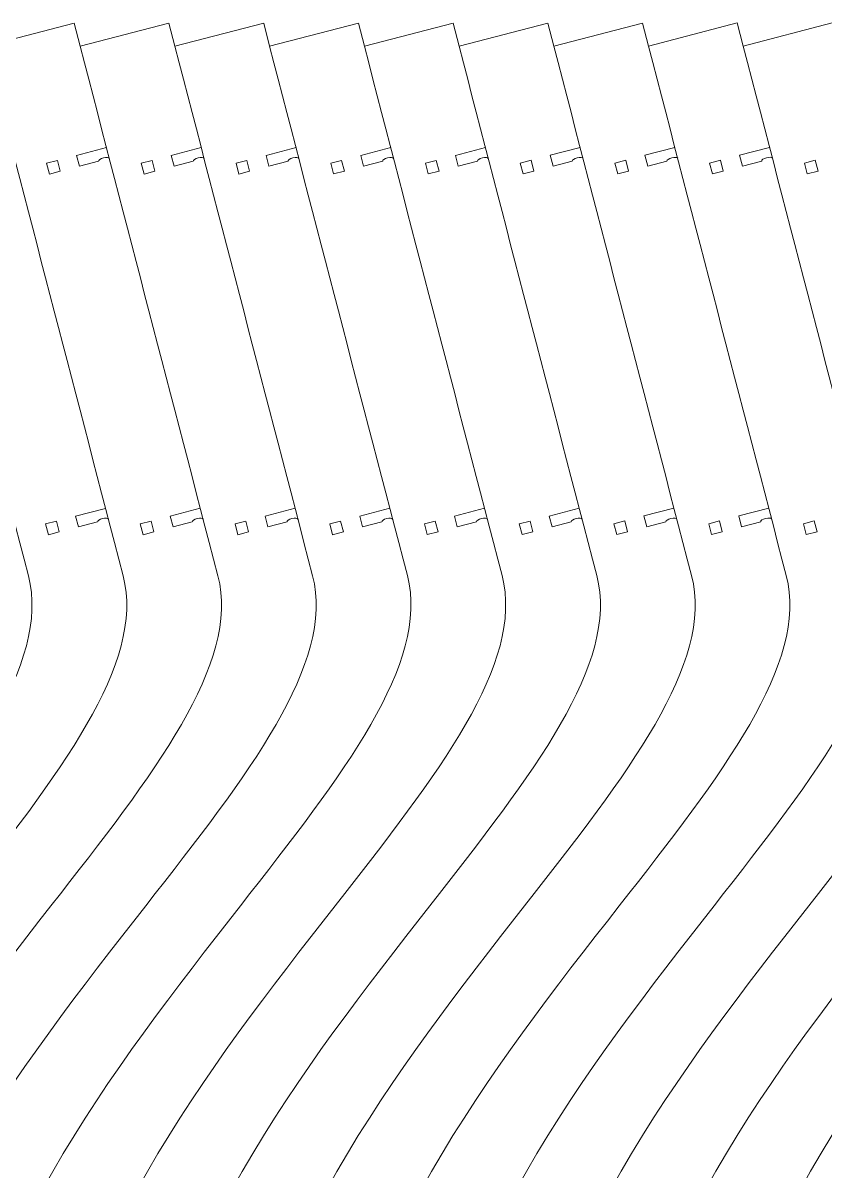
# Model space of a CAD drawing. Header units: millimetres. Extents: x -719 to 719, y -716 to 718.
# Drawn here: x 365.8 to 590.9, y 395.4 to 717.8 of the extents above; entities that cross this region are included whole.
import ezdxf

# ---------------------------------------------------------------- set-up
doc = ezdxf.new("R2010")
doc.units = ezdxf.units.MM
doc.header["$MEASUREMENT"] = 0
doc.layers.add('Layer 1', color=7, linetype='Continuous')

msp = doc.modelspace()

# ---------------------------------------------------------------- linework, layer by layer
at = {"layer": 'Layer 1', "color": 250, "lineweight": 9}
for points in [[(380.1625, 717.7011), (380.1625, 717.7011), (355.2517, 711.2178), (355.2517, 711.2178)], [(381.8416, 711.2248), (381.8416, 711.2248), (380.1625, 717.7011), (380.1625, 717.7011)], [(406.7523, 717.708), (406.7523, 717.708), (381.8416, 711.2248), (381.8416, 711.2248)], [(408.4305, 711.2317), (408.4305, 711.2317), (406.7523, 717.7089), (406.7523, 717.7089)], [(433.3421, 717.715), (433.3421, 717.715), (408.4305, 711.2317), (408.4305, 711.2317)], [(435.0203, 711.2387), (435.0203, 711.2387), (433.3421, 717.7159), (433.3421, 717.7159)], [(459.9319, 717.7228), (459.9319, 717.7228), (435.0203, 711.2387), (435.0203, 711.2387)], [(461.6101, 711.2457), (461.6101, 711.2457), (459.9319, 717.7228), (459.9319, 717.7228)], [(486.5217, 717.7298), (486.5217, 717.7298), (461.6101, 711.2457), (461.6101, 711.2457)], [(488.1999, 711.2535), (488.1999, 711.2535), (486.5208, 717.7298), (486.5208, 717.7298)], [(513.1106, 717.7367), (513.1106, 717.7367), (488.1999, 711.2535), (488.1999, 711.2535)], [(514.7897, 711.2605), (514.7897, 711.2605), (513.1106, 717.7367), (513.1106, 717.7367)], [(539.7005, 717.7437), (539.7005, 717.7437), (514.7897, 711.2605), (514.7897, 711.2605)], [(541.3796, 711.2674), (541.3796, 711.2674), (539.7005, 717.7437), (539.7005, 717.7437)], [(566.2903, 717.7507), (566.2903, 717.7507), (541.3796, 711.2674), (541.3796, 711.2674)], [(567.9694, 711.2744), (567.9694, 711.2744), (566.2903, 717.7515), (566.2903, 717.7515)], [(592.8801, 717.7585), (592.8801, 717.7585), (567.9694, 711.2752), (567.9694, 711.2752)], [(381.6058, 677.5323), (381.6058, 677.5323), (386.9946, 678.9347), (386.9946, 678.9347)], [(408.1956, 677.5393), (408.1956, 677.5393), (413.5844, 678.9426), (413.5844, 678.9426)], [(434.7854, 677.5471), (434.7854, 677.5471), (440.1733, 678.9495), (440.1733, 678.9495)], [(461.3752, 677.554), (461.3752, 677.554), (466.7631, 678.9565), (466.7631, 678.9565)], [(487.965, 677.561), (487.965, 677.561), (493.3529, 678.9634), (493.3529, 678.9634)], [(514.554, 677.568), (514.554, 677.568), (519.9428, 678.9704), (519.9428, 678.9704)], [(541.1438, 677.5749), (541.1438, 677.5749), (546.5326, 678.9774), (546.5326, 678.9774)], [(567.7336, 677.5819), (567.7336, 677.5819), (573.1224, 678.9852), (573.1224, 678.9852)], [(381.3352, 576.273), (381.3352, 576.273), (386.724, 577.6754), (386.724, 577.6754)], [(407.925, 576.28), (407.925, 576.28), (413.3138, 577.6824), (413.3138, 577.6824)], [(434.5148, 576.2869), (434.5148, 576.2869), (439.9036, 577.6894), (439.9036, 577.6894)], [(461.1047, 576.2939), (461.1047, 576.2939), (466.4926, 577.6963), (466.4926, 577.6963)], [(487.6945, 576.3008), (487.6945, 576.3008), (493.0832, 577.7033), (493.0832, 577.7033)], [(514.2843, 576.3078), (514.2843, 576.3078), (519.6722, 577.7111), (519.6722, 577.7111)], [(540.8741, 576.3156), (540.8741, 576.3156), (546.262, 577.7181), (546.262, 577.7181)], [(567.463, 576.3226), (567.463, 576.3226), (572.8518, 577.725), (572.8518, 577.725)]]:
    msp.add_open_spline(points, degree=3, dxfattribs=at)
for points, knots in [([(370.8221, 74.9146), (154.2408, 257.251), (249.1091, 378.6047), (320.4509, 469.8642), (320.4509, 469.8642), (320.4509, 469.8642), (320.4509, 469.8642), (320.4509, 469.8642), (320.4509, 469.8642), (349.22, 506.6652), (373.7044, 537.986), (367.3073, 562.5653), (367.3073, 562.5653), (367.3073, 562.5653), (367.3073, 562.5653), (367.3073, 562.5653), (367.3073, 562.5653), (354.407, 612.1092), (341.5005, 661.6513), (328.6619, 711.2109)], [0, 0, 0, 0, 0.16666667, 0.16666667, 0.16666667, 0.16666667, 0.33333333, 0.33333333, 0.33333333, 0.33333333, 0.5, 0.5, 0.5, 0.5, 0.66666667, 0.66666667, 0.66666667, 0.66666667, 1, 1, 1, 1]), ([(397.4119, 74.9216), (180.8306, 257.2579), (275.6989, 378.6116), (347.0407, 469.872), (347.0407, 469.872), (347.0407, 469.872), (347.0407, 469.872), (347.0407, 469.872), (347.0407, 469.872), (375.8098, 506.6721), (400.2943, 537.993), (393.8971, 562.5722), (393.8971, 562.5722), (393.8971, 562.5722), (393.8971, 562.5722), (393.8971, 562.5722), (393.8971, 562.5722), (380.9968, 612.1161), (368.0903, 661.6591), (355.2517, 711.2187)], [0, 0, 0, 0, 0.16666667, 0.16666667, 0.16666667, 0.16666667, 0.33333333, 0.33333333, 0.33333333, 0.33333333, 0.5, 0.5, 0.5, 0.5, 0.66666667, 0.66666667, 0.66666667, 0.66666667, 1, 1, 1, 1]), ([(424.0009, 74.9285), (207.4205, 257.2649), (302.2887, 378.6186), (373.6305, 469.879), (373.6305, 469.879), (373.6305, 469.879), (373.6305, 469.879), (373.6305, 469.879), (373.6305, 469.879), (402.3997, 506.6791), (426.8841, 538), (420.487, 562.5792), (420.487, 562.5792), (420.487, 562.5792), (420.487, 562.5792), (420.487, 562.5792), (420.487, 562.5792), (407.5866, 612.1231), (394.6801, 661.6661), (381.8416, 711.2257)], [0, 0, 0, 0, 0.16666667, 0.16666667, 0.16666667, 0.16666667, 0.33333333, 0.33333333, 0.33333333, 0.33333333, 0.5, 0.5, 0.5, 0.5, 0.66666667, 0.66666667, 0.66666667, 0.66666667, 1, 1, 1, 1]), ([(450.5907, 74.9364), (234.0103, 257.2718), (328.8786, 378.6264), (400.2203, 469.8859), (400.2203, 469.8859), (400.2203, 469.8859), (400.2203, 469.8859), (400.2203, 469.8859), (400.2203, 469.8859), (428.9895, 506.686), (453.4739, 538.0069), (447.0759, 562.587), (447.0759, 562.587), (447.0759, 562.587), (447.0759, 562.587), (447.0759, 562.587), (447.0759, 562.587), (434.1764, 612.13), (421.27, 661.6731), (408.4314, 711.2326)], [0, 0, 0, 0, 0.16666667, 0.16666667, 0.16666667, 0.16666667, 0.33333333, 0.33333333, 0.33333333, 0.33333333, 0.5, 0.5, 0.5, 0.5, 0.66666667, 0.66666667, 0.66666667, 0.66666667, 1, 1, 1, 1]), ([(477.1805, 74.9433), (260.6001, 257.2788), (355.4684, 378.6334), (426.8101, 469.8929), (426.8101, 469.8929), (426.8101, 469.8929), (426.8101, 469.8929), (426.8101, 469.8929), (426.8101, 469.8929), (455.5784, 506.6939), (480.0637, 538.0139), (473.6657, 562.594), (473.6657, 562.594), (473.6657, 562.594), (473.6657, 562.594), (473.6657, 562.594), (473.6657, 562.594), (460.7654, 612.137), (447.8589, 661.68), (435.0203, 711.2396)], [0, 0, 0, 0, 0.16666667, 0.16666667, 0.16666667, 0.16666667, 0.33333333, 0.33333333, 0.33333333, 0.33333333, 0.5, 0.5, 0.5, 0.5, 0.66666667, 0.66666667, 0.66666667, 0.66666667, 1, 1, 1, 1]), ([(503.7703, 74.9503), (287.1899, 257.2858), (382.0573, 378.6403), (453.3999, 469.8998), (453.3999, 469.8998), (453.3999, 469.8998), (453.3999, 469.8998), (453.3999, 469.8998), (453.3999, 469.8998), (482.1682, 506.7008), (506.6535, 538.0208), (500.2555, 562.6009), (500.2555, 562.6009), (500.2555, 562.6009), (500.2555, 562.6009), (500.2555, 562.6009), (500.2555, 562.6009), (487.3552, 612.1448), (474.4487, 661.687), (461.6101, 711.2465)], [0, 0, 0, 0, 0.16666667, 0.16666667, 0.16666667, 0.16666667, 0.33333333, 0.33333333, 0.33333333, 0.33333333, 0.5, 0.5, 0.5, 0.5, 0.66666667, 0.66666667, 0.66666667, 0.66666667, 1, 1, 1, 1]), ([(530.3601, 74.9573), (313.7797, 257.2936), (408.6471, 378.6473), (479.9897, 469.9068), (479.9897, 469.9068), (479.9897, 469.9068), (479.9897, 469.9068), (479.9897, 469.9068), (479.9897, 469.9068), (508.758, 506.7078), (533.2433, 538.0287), (526.8453, 562.6079), (526.8453, 562.6079), (526.8453, 562.6079), (526.8453, 562.6079), (526.8453, 562.6079), (526.8453, 562.6079), (513.945, 612.1518), (501.0385, 661.6939), (488.1999, 711.2544)], [0, 0, 0, 0, 0.16666667, 0.16666667, 0.16666667, 0.16666667, 0.33333333, 0.33333333, 0.33333333, 0.33333333, 0.5, 0.5, 0.5, 0.5, 0.66666667, 0.66666667, 0.66666667, 0.66666667, 1, 1, 1, 1]), ([(556.9499, 74.9642), (340.3695, 257.3006), (435.2369, 378.6542), (506.5796, 469.9146), (506.5796, 469.9146), (506.5796, 469.9146), (506.5796, 469.9146), (506.5796, 469.9146), (506.5796, 469.9146), (535.3478, 506.7148), (559.8323, 538.0356), (553.4351, 562.6149), (553.4351, 562.6149), (553.4351, 562.6149), (553.4351, 562.6149), (553.4351, 562.6149), (553.4351, 562.6149), (540.5348, 612.1588), (527.6283, 661.7018), (514.7897, 711.2613)], [0, 0, 0, 0, 0.16666667, 0.16666667, 0.16666667, 0.16666667, 0.33333333, 0.33333333, 0.33333333, 0.33333333, 0.5, 0.5, 0.5, 0.5, 0.66666667, 0.66666667, 0.66666667, 0.66666667, 1, 1, 1, 1]), ([(583.5389, 74.972), (366.9585, 257.3075), (461.8268, 378.6612), (533.1685, 469.9216), (533.1685, 469.9216), (533.1685, 469.9216), (533.1685, 469.9216), (533.1685, 469.9216), (533.1685, 469.9216), (561.9377, 506.7217), (586.4221, 538.0426), (580.025, 562.6227), (580.025, 562.6227), (580.025, 562.6227), (580.025, 562.6227), (580.025, 562.6227), (580.025, 562.6227), (567.1246, 612.1657), (554.2181, 661.7087), (541.3796, 711.2683)], [0, 0, 0, 0, 0.16666667, 0.16666667, 0.16666667, 0.16666667, 0.33333333, 0.33333333, 0.33333333, 0.33333333, 0.5, 0.5, 0.5, 0.5, 0.66666667, 0.66666667, 0.66666667, 0.66666667, 1, 1, 1, 1]), ([(610.1287, 74.979), (393.5483, 257.3145), (488.4166, 378.669), (559.7583, 469.9285), (559.7583, 469.9285), (559.7583, 469.9285), (559.7583, 469.9285), (559.7583, 469.9285), (559.7583, 469.9285), (588.5275, 506.7295), (613.0119, 538.0495), (606.6148, 562.6297), (606.6148, 562.6297), (606.6148, 562.6297), (606.6148, 562.6297), (606.6148, 562.6297), (606.6148, 562.6297), (593.7144, 612.1727), (580.808, 661.7157), (567.9694, 711.2752)], [0, 0, 0, 0, 0.16666667, 0.16666667, 0.16666667, 0.16666667, 0.33333333, 0.33333333, 0.33333333, 0.33333333, 0.5, 0.5, 0.5, 0.5, 0.66666667, 0.66666667, 0.66666667, 0.66666667, 1, 1, 1, 1]), ([(636.7185, 74.986), (420.1381, 257.3214), (515.0064, 378.676), (586.3481, 469.9355), (586.3481, 469.9355), (586.3481, 469.9355), (586.3481, 469.9355), (586.3481, 469.9355), (586.3481, 469.9355), (615.1173, 506.7365), (639.6017, 538.0565), (633.2046, 562.6366), (633.2046, 562.6366), (633.2046, 562.6366), (633.2046, 562.6366), (633.2046, 562.6366), (633.2046, 562.6366), (620.3034, 612.1805), (607.3978, 661.7227), (594.5592, 711.2822)], [0, 0, 0, 0, 0.16666667, 0.16666667, 0.16666667, 0.16666667, 0.33333333, 0.33333333, 0.33333333, 0.33333333, 0.5, 0.5, 0.5, 0.5, 0.66666667, 0.66666667, 0.66666667, 0.66666667, 1, 1, 1, 1]), ([(663.3083, 74.9929), (446.7279, 257.3284), (541.5962, 378.683), (612.9379, 469.9425), (612.9379, 469.9425), (612.9379, 469.9425), (612.9379, 469.9425), (612.9379, 469.9425), (612.9379, 469.9425), (641.7071, 506.7435), (666.1915, 538.0643), (659.7935, 562.6436), (659.7935, 562.6436), (659.7935, 562.6436), (659.7935, 562.6436), (659.7935, 562.6436), (659.7935, 562.6436), (646.8932, 612.1875), (633.9876, 661.7296), (621.149, 711.29)], [0, 0, 0, 0, 0.16666667, 0.16666667, 0.16666667, 0.16666667, 0.33333333, 0.33333333, 0.33333333, 0.33333333, 0.5, 0.5, 0.5, 0.5, 0.66666667, 0.66666667, 0.66666667, 0.66666667, 1, 1, 1, 1]), ([(689.8981, 74.9999), (473.3177, 257.3362), (568.186, 378.6899), (639.5277, 469.9503), (639.5277, 469.9503), (639.5277, 469.9503), (639.5277, 469.9503), (639.5277, 469.9503), (639.5277, 469.9503), (668.296, 506.7504), (692.7813, 538.0713), (686.3833, 562.6505), (686.3833, 562.6505), (686.3833, 562.6505), (686.3833, 562.6505), (686.3833, 562.6505), (686.3833, 562.6505), (673.483, 612.1944), (660.5765, 661.7374), (647.7379, 711.297)], [0, 0, 0, 0, 0.16666667, 0.16666667, 0.16666667, 0.16666667, 0.33333333, 0.33333333, 0.33333333, 0.33333333, 0.5, 0.5, 0.5, 0.5, 0.66666667, 0.66666667, 0.66666667, 0.66666667, 1, 1, 1, 1]), ([(710.2657, 80.3017), (501.7476, 259.6974), (595.4683, 379.5834), (666.1176, 469.9573), (666.1176, 469.9573), (666.1176, 469.9573), (666.1176, 469.9573), (666.1176, 469.9573), (666.1176, 469.9573), (694.8859, 506.7574), (719.3711, 538.0783), (712.9732, 562.6575), (712.9732, 562.6575), (712.9732, 562.6575), (712.9732, 562.6575), (712.9732, 562.6575), (712.9732, 562.6575), (700.0728, 612.2014), (687.1663, 661.7444), (674.3277, 711.304)], [0, 0, 0, 0, 0.16666667, 0.16666667, 0.16666667, 0.16666667, 0.33333333, 0.33333333, 0.33333333, 0.33333333, 0.5, 0.5, 0.5, 0.5, 0.66666667, 0.66666667, 0.66666667, 0.66666667, 1, 1, 1, 1]), ([(389.2366, 682.7549), (389.2366, 682.7549), (380.8167, 680.5634), (380.8167, 680.5634), (380.8167, 680.5634), (380.8167, 680.5634), (380.8167, 680.5634), (380.8167, 680.5634), (380.8167, 680.5634), (380.8167, 680.5634), (381.6058, 677.5323), (381.6058, 677.5323)], [0, 0, 0, 0, 0.25, 0.25, 0.25, 0.25, 0.5, 0.5, 0.5, 0.5, 1, 1, 1, 1]), ([(386.9946, 678.9347), (386.9171, 679.2305), (387.5366, 679.6499), (388.37, 679.8665), (388.37, 679.8665), (388.37, 679.8665), (388.37, 679.8665), (388.37, 679.8665), (388.37, 679.8665), (388.37, 679.8665), (388.37, 679.8665), (388.37, 679.8665), (388.37, 679.8665), (388.37, 679.8665), (388.37, 679.8665), (388.37, 679.8665), (388.37, 679.8665), (389.2035, 680.084), (389.9482, 680.0196), (390.0256, 679.7238), (390.0256, 679.7238), (390.0256, 679.7238), (390.0256, 679.7238), (390.0256, 679.7238), (390.0256, 679.7238), (390.0256, 679.7238), (390.0256, 679.7238), (390.0256, 679.7238)], [0, 0, 0, 0, 0.125, 0.125, 0.125, 0.125, 0.25, 0.25, 0.25, 0.25, 0.375, 0.375, 0.375, 0.375, 0.5, 0.5, 0.5, 0.5, 0.625, 0.625, 0.625, 0.625, 0.75, 0.75, 0.75, 0.75, 1, 1, 1, 1]), ([(415.8264, 682.7619), (415.8264, 682.7619), (407.4065, 680.5703), (407.4065, 680.5703), (407.4065, 680.5703), (407.4065, 680.5703), (407.4065, 680.5703), (407.4065, 680.5703), (407.4065, 680.5703), (407.4065, 680.5703), (408.1956, 677.5393), (408.1956, 677.5393)], [0, 0, 0, 0, 0.25, 0.25, 0.25, 0.25, 0.5, 0.5, 0.5, 0.5, 1, 1, 1, 1]), ([(413.5844, 678.9426), (413.5069, 679.2375), (414.1264, 679.6568), (414.9598, 679.8735), (414.9598, 679.8735), (414.9598, 679.8735), (414.9598, 679.8735), (414.9598, 679.8735), (414.9598, 679.8735), (414.9598, 679.8735), (414.9598, 679.8735), (414.9598, 679.8735), (414.9598, 679.8735), (414.9598, 679.8735), (414.9598, 679.8735), (414.9598, 679.8735), (414.9598, 679.8735), (415.7933, 680.091), (416.538, 680.0266), (416.6155, 679.7308), (416.6155, 679.7308), (416.6155, 679.7308), (416.6155, 679.7308), (416.6155, 679.7308), (416.6155, 679.7308), (416.6155, 679.7308), (416.6155, 679.7308), (416.6155, 679.7308)], [0, 0, 0, 0, 0.125, 0.125, 0.125, 0.125, 0.25, 0.25, 0.25, 0.25, 0.375, 0.375, 0.375, 0.375, 0.5, 0.5, 0.5, 0.5, 0.625, 0.625, 0.625, 0.625, 0.75, 0.75, 0.75, 0.75, 1, 1, 1, 1]), ([(442.4162, 682.7688), (442.4162, 682.7688), (433.9963, 680.5773), (433.9963, 680.5773), (433.9963, 680.5773), (433.9963, 680.5773), (433.9963, 680.5773), (433.9963, 680.5773), (433.9963, 680.5773), (433.9963, 680.5773), (434.7854, 677.5471), (434.7854, 677.5471)], [0, 0, 0, 0, 0.25, 0.25, 0.25, 0.25, 0.5, 0.5, 0.5, 0.5, 1, 1, 1, 1]), ([(440.1733, 678.9495), (440.0968, 679.2445), (440.7162, 679.6638), (441.5497, 679.8813), (441.5497, 679.8813), (441.5497, 679.8813), (441.5497, 679.8813), (441.5497, 679.8813), (441.5497, 679.8813), (441.5497, 679.8813), (441.5497, 679.8813), (441.5497, 679.8813), (441.5497, 679.8813), (441.5497, 679.8813), (441.5497, 679.8813), (441.5497, 679.8813), (441.5497, 679.8813), (442.3831, 680.0979), (443.1278, 680.0335), (443.2053, 679.7377), (443.2053, 679.7377), (443.2053, 679.7377), (443.2053, 679.7377), (443.2053, 679.7377), (443.2053, 679.7377), (443.2053, 679.7377), (443.2053, 679.7377), (443.2053, 679.7377)], [0, 0, 0, 0, 0.125, 0.125, 0.125, 0.125, 0.25, 0.25, 0.25, 0.25, 0.375, 0.375, 0.375, 0.375, 0.5, 0.5, 0.5, 0.5, 0.625, 0.625, 0.625, 0.625, 0.75, 0.75, 0.75, 0.75, 1, 1, 1, 1]), ([(469.006, 682.7767), (469.006, 682.7767), (460.5861, 680.5851), (460.5861, 680.5851), (460.5861, 680.5851), (460.5861, 680.5851), (460.5861, 680.5851), (460.5861, 680.5851), (460.5861, 680.5851), (460.5861, 680.5851), (461.3752, 677.554), (461.3752, 677.554)], [0, 0, 0, 0, 0.25, 0.25, 0.25, 0.25, 0.5, 0.5, 0.5, 0.5, 1, 1, 1, 1]), ([(466.7631, 678.9565), (466.6866, 679.2514), (467.3051, 679.6716), (468.1395, 679.8883), (468.1395, 679.8883), (468.1395, 679.8883), (468.1395, 679.8883), (468.1395, 679.8883), (468.1395, 679.8883), (468.1395, 679.8883), (468.1395, 679.8883), (468.1395, 679.8883), (468.1395, 679.8883), (468.1395, 679.8883), (468.1395, 679.8883), (468.1395, 679.8883), (468.1395, 679.8883), (468.9729, 680.1049), (469.7177, 680.0405), (469.7942, 679.7456), (469.7942, 679.7456), (469.7942, 679.7456), (469.7942, 679.7456), (469.7942, 679.7456), (469.7942, 679.7456), (469.7942, 679.7456), (469.7942, 679.7456), (469.7942, 679.7456)], [0, 0, 0, 0, 0.125, 0.125, 0.125, 0.125, 0.25, 0.25, 0.25, 0.25, 0.375, 0.375, 0.375, 0.375, 0.5, 0.5, 0.5, 0.5, 0.625, 0.625, 0.625, 0.625, 0.75, 0.75, 0.75, 0.75, 1, 1, 1, 1]), ([(495.5949, 682.7836), (495.5949, 682.7836), (487.1759, 680.5921), (487.1759, 680.5921), (487.1759, 680.5921), (487.1759, 680.5921), (487.1759, 680.5921), (487.1759, 680.5921), (487.1759, 680.5921), (487.1759, 680.5921), (487.965, 677.561), (487.965, 677.561)], [0, 0, 0, 0, 0.25, 0.25, 0.25, 0.25, 0.5, 0.5, 0.5, 0.5, 1, 1, 1, 1]), ([(493.3529, 678.9634), (493.2764, 679.2592), (493.895, 679.6786), (494.7284, 679.8952), (494.7284, 679.8952), (494.7284, 679.8952), (494.7284, 679.8952), (494.7284, 679.8952), (494.7284, 679.8952), (494.7284, 679.8952), (494.7284, 679.8952), (494.7284, 679.8952), (494.7284, 679.8952), (494.7284, 679.8952), (494.7284, 679.8952), (494.7284, 679.8952), (494.7284, 679.8952), (495.5627, 680.1118), (496.3075, 680.0475), (496.384, 679.7525), (496.384, 679.7525), (496.384, 679.7525), (496.384, 679.7525), (496.384, 679.7525), (496.384, 679.7525), (496.384, 679.7525), (496.384, 679.7525), (496.384, 679.7525)], [0, 0, 0, 0, 0.125, 0.125, 0.125, 0.125, 0.25, 0.25, 0.25, 0.25, 0.375, 0.375, 0.375, 0.375, 0.5, 0.5, 0.5, 0.5, 0.625, 0.625, 0.625, 0.625, 0.75, 0.75, 0.75, 0.75, 1, 1, 1, 1]), ([(522.1847, 682.7906), (522.1847, 682.7906), (513.7658, 680.599), (513.7658, 680.599), (513.7658, 680.599), (513.7658, 680.599), (513.7658, 680.599), (513.7658, 680.599), (513.7658, 680.599), (513.7658, 680.599), (514.554, 677.568), (514.554, 677.568)], [0, 0, 0, 0, 0.25, 0.25, 0.25, 0.25, 0.5, 0.5, 0.5, 0.5, 1, 1, 1, 1]), ([(519.9428, 678.9704), (519.8662, 679.2662), (520.4848, 679.6855), (521.3182, 679.9022), (521.3182, 679.9022), (521.3182, 679.9022), (521.3182, 679.9022), (521.3182, 679.9022), (521.3182, 679.9022), (521.3182, 679.9022), (521.3182, 679.9022), (521.3182, 679.9022), (521.3182, 679.9022), (521.3182, 679.9022), (521.3182, 679.9022), (521.3182, 679.9022), (521.3182, 679.9022), (522.1517, 680.1197), (522.8973, 680.0553), (522.9738, 679.7595), (522.9738, 679.7595), (522.9738, 679.7595), (522.9738, 679.7595), (522.9738, 679.7595), (522.9738, 679.7595), (522.9738, 679.7595), (522.9738, 679.7595), (522.9738, 679.7595)], [0, 0, 0, 0, 0.125, 0.125, 0.125, 0.125, 0.25, 0.25, 0.25, 0.25, 0.375, 0.375, 0.375, 0.375, 0.5, 0.5, 0.5, 0.5, 0.625, 0.625, 0.625, 0.625, 0.75, 0.75, 0.75, 0.75, 1, 1, 1, 1]), ([(548.7746, 682.7975), (548.7746, 682.7975), (540.3556, 680.606), (540.3556, 680.606), (540.3556, 680.606), (540.3556, 680.606), (540.3556, 680.606), (540.3556, 680.606), (540.3556, 680.606), (540.3556, 680.606), (541.1438, 677.5749), (541.1438, 677.5749)], [0, 0, 0, 0, 0.25, 0.25, 0.25, 0.25, 0.5, 0.5, 0.5, 0.5, 1, 1, 1, 1]), ([(546.5326, 678.9774), (546.456, 679.2732), (547.0746, 679.6925), (547.908, 679.9091), (547.908, 679.9091), (547.908, 679.9091), (547.908, 679.9091), (547.908, 679.9091), (547.908, 679.9091), (547.908, 679.9091), (547.908, 679.9091), (547.908, 679.9091), (547.908, 679.9091), (547.908, 679.9091), (547.908, 679.9091), (547.908, 679.9091), (547.908, 679.9091), (548.7415, 680.1266), (549.4862, 680.0623), (549.5636, 679.7665), (549.5636, 679.7665), (549.5636, 679.7665), (549.5636, 679.7665), (549.5636, 679.7665), (549.5636, 679.7665), (549.5636, 679.7665), (549.5636, 679.7665), (549.5636, 679.7665)], [0, 0, 0, 0, 0.125, 0.125, 0.125, 0.125, 0.25, 0.25, 0.25, 0.25, 0.375, 0.375, 0.375, 0.375, 0.5, 0.5, 0.5, 0.5, 0.625, 0.625, 0.625, 0.625, 0.75, 0.75, 0.75, 0.75, 1, 1, 1, 1]), ([(575.3644, 682.8045), (575.3644, 682.8045), (566.9445, 680.613), (566.9445, 680.613), (566.9445, 680.613), (566.9445, 680.613), (566.9445, 680.613), (566.9445, 680.613), (566.9445, 680.613), (566.9445, 680.613), (567.7336, 677.5819), (567.7336, 677.5819)], [0, 0, 0, 0, 0.25, 0.25, 0.25, 0.25, 0.5, 0.5, 0.5, 0.5, 1, 1, 1, 1]), ([(573.1224, 678.9852), (573.045, 679.2801), (573.6644, 679.6995), (574.4979, 679.917), (574.4979, 679.917), (574.4979, 679.917), (574.4979, 679.917), (574.4979, 679.917), (574.4979, 679.917), (574.4979, 679.917), (574.4979, 679.917), (574.4979, 679.917), (574.4979, 679.917), (574.4979, 679.917), (574.4979, 679.917), (574.4979, 679.917), (574.4979, 679.917), (575.3313, 680.1336), (576.076, 680.0692), (576.1535, 679.7734), (576.1535, 679.7734), (576.1535, 679.7734), (576.1535, 679.7734), (576.1535, 679.7734), (576.1535, 679.7734), (576.1535, 679.7734), (576.1535, 679.7734), (576.1535, 679.7734)], [0, 0, 0, 0, 0.125, 0.125, 0.125, 0.125, 0.25, 0.25, 0.25, 0.25, 0.375, 0.375, 0.375, 0.375, 0.5, 0.5, 0.5, 0.5, 0.625, 0.625, 0.625, 0.625, 0.75, 0.75, 0.75, 0.75, 1, 1, 1, 1]), ([(375.4288, 679.1609), (375.4288, 679.1609), (372.3977, 678.3718), (372.3977, 678.3718), (372.3977, 678.3718), (372.3977, 678.3718), (372.3977, 678.3718), (372.3977, 678.3718), (372.3977, 678.3718), (372.3977, 678.3718), (373.1868, 675.3408), (373.1868, 675.3408), (373.1868, 675.3408), (373.1868, 675.3408), (373.1868, 675.3408), (373.1868, 675.3408), (373.1868, 675.3408), (373.1868, 675.3408), (376.217, 676.1299), (376.217, 676.1299), (376.217, 676.1299), (376.217, 676.1299), (376.217, 676.1299), (376.217, 676.1299), (376.217, 676.1299), (376.217, 676.1299), (375.4288, 679.1609), (375.4288, 679.1609)], [0, 0, 0, 0, 0.125, 0.125, 0.125, 0.125, 0.25, 0.25, 0.25, 0.25, 0.375, 0.375, 0.375, 0.375, 0.5, 0.5, 0.5, 0.5, 0.625, 0.625, 0.625, 0.625, 0.75, 0.75, 0.75, 0.75, 1, 1, 1, 1]), ([(402.0186, 679.1679), (402.0186, 679.1679), (398.9875, 678.3788), (398.9875, 678.3788), (398.9875, 678.3788), (398.9875, 678.3788), (398.9875, 678.3788), (398.9875, 678.3788), (398.9875, 678.3788), (398.9875, 678.3788), (399.7757, 675.3486), (399.7757, 675.3486), (399.7757, 675.3486), (399.7757, 675.3486), (399.7757, 675.3486), (399.7757, 675.3486), (399.7757, 675.3486), (399.7757, 675.3486), (402.8068, 676.1368), (402.8068, 676.1368), (402.8068, 676.1368), (402.8068, 676.1368), (402.8068, 676.1368), (402.8068, 676.1368), (402.8068, 676.1368), (402.8068, 676.1368), (402.0186, 679.1679), (402.0186, 679.1679)], [0, 0, 0, 0, 0.125, 0.125, 0.125, 0.125, 0.25, 0.25, 0.25, 0.25, 0.375, 0.375, 0.375, 0.375, 0.5, 0.5, 0.5, 0.5, 0.625, 0.625, 0.625, 0.625, 0.75, 0.75, 0.75, 0.75, 1, 1, 1, 1]), ([(428.6075, 679.1749), (428.6075, 679.1749), (425.5765, 678.3866), (425.5765, 678.3866), (425.5765, 678.3866), (425.5765, 678.3866), (425.5765, 678.3866), (425.5765, 678.3866), (425.5765, 678.3866), (425.5765, 678.3866), (426.3655, 675.3556), (426.3655, 675.3556), (426.3655, 675.3556), (426.3655, 675.3556), (426.3655, 675.3556), (426.3655, 675.3556), (426.3655, 675.3556), (426.3655, 675.3556), (429.3966, 676.1446), (429.3966, 676.1446), (429.3966, 676.1446), (429.3966, 676.1446), (429.3966, 676.1446), (429.3966, 676.1446), (429.3966, 676.1446), (429.3966, 676.1446), (428.6075, 679.1749), (428.6075, 679.1749)], [0, 0, 0, 0, 0.125, 0.125, 0.125, 0.125, 0.25, 0.25, 0.25, 0.25, 0.375, 0.375, 0.375, 0.375, 0.5, 0.5, 0.5, 0.5, 0.625, 0.625, 0.625, 0.625, 0.75, 0.75, 0.75, 0.75, 1, 1, 1, 1]), ([(455.1974, 679.1827), (455.1974, 679.1827), (452.1663, 678.3936), (452.1663, 678.3936), (452.1663, 678.3936), (452.1663, 678.3936), (452.1663, 678.3936), (452.1663, 678.3936), (452.1663, 678.3936), (452.1663, 678.3936), (452.9554, 675.3625), (452.9554, 675.3625), (452.9554, 675.3625), (452.9554, 675.3625), (452.9554, 675.3625), (452.9554, 675.3625), (452.9554, 675.3625), (452.9554, 675.3625), (455.9864, 676.1516), (455.9864, 676.1516), (455.9864, 676.1516), (455.9864, 676.1516), (455.9864, 676.1516), (455.9864, 676.1516), (455.9864, 676.1516), (455.9864, 676.1516), (455.1974, 679.1827), (455.1974, 679.1827)], [0, 0, 0, 0, 0.125, 0.125, 0.125, 0.125, 0.25, 0.25, 0.25, 0.25, 0.375, 0.375, 0.375, 0.375, 0.5, 0.5, 0.5, 0.5, 0.625, 0.625, 0.625, 0.625, 0.75, 0.75, 0.75, 0.75, 1, 1, 1, 1]), ([(481.7872, 679.1896), (481.7872, 679.1896), (478.7561, 678.4006), (478.7561, 678.4006), (478.7561, 678.4006), (478.7561, 678.4006), (478.7561, 678.4006), (478.7561, 678.4006), (478.7561, 678.4006), (478.7561, 678.4006), (479.5452, 675.3695), (479.5452, 675.3695), (479.5452, 675.3695), (479.5452, 675.3695), (479.5452, 675.3695), (479.5452, 675.3695), (479.5452, 675.3695), (479.5452, 675.3695), (482.5763, 676.1586), (482.5763, 676.1586), (482.5763, 676.1586), (482.5763, 676.1586), (482.5763, 676.1586), (482.5763, 676.1586), (482.5763, 676.1586), (482.5763, 676.1586), (481.7872, 679.1896), (481.7872, 679.1896)], [0, 0, 0, 0, 0.125, 0.125, 0.125, 0.125, 0.25, 0.25, 0.25, 0.25, 0.375, 0.375, 0.375, 0.375, 0.5, 0.5, 0.5, 0.5, 0.625, 0.625, 0.625, 0.625, 0.75, 0.75, 0.75, 0.75, 1, 1, 1, 1]), ([(508.377, 679.1966), (508.377, 679.1966), (505.3459, 678.4075), (505.3459, 678.4075), (505.3459, 678.4075), (505.3459, 678.4075), (505.3459, 678.4075), (505.3459, 678.4075), (505.3459, 678.4075), (505.3459, 678.4075), (506.135, 675.3764), (506.135, 675.3764), (506.135, 675.3764), (506.135, 675.3764), (506.135, 675.3764), (506.135, 675.3764), (506.135, 675.3764), (506.135, 675.3764), (509.1661, 676.1655), (509.1661, 676.1655), (509.1661, 676.1655), (509.1661, 676.1655), (509.1661, 676.1655), (509.1661, 676.1655), (509.1661, 676.1655), (509.1661, 676.1655), (508.377, 679.1966), (508.377, 679.1966)], [0, 0, 0, 0, 0.125, 0.125, 0.125, 0.125, 0.25, 0.25, 0.25, 0.25, 0.375, 0.375, 0.375, 0.375, 0.5, 0.5, 0.5, 0.5, 0.625, 0.625, 0.625, 0.625, 0.75, 0.75, 0.75, 0.75, 1, 1, 1, 1]), ([(534.9668, 679.2036), (534.9668, 679.2036), (531.9357, 678.4145), (531.9357, 678.4145), (531.9357, 678.4145), (531.9357, 678.4145), (531.9357, 678.4145), (531.9357, 678.4145), (531.9357, 678.4145), (531.9357, 678.4145), (532.7248, 675.3834), (532.7248, 675.3834), (532.7248, 675.3834), (532.7248, 675.3834), (532.7248, 675.3834), (532.7248, 675.3834), (532.7248, 675.3834), (532.7248, 675.3834), (535.7559, 676.1725), (535.7559, 676.1725), (535.7559, 676.1725), (535.7559, 676.1725), (535.7559, 676.1725), (535.7559, 676.1725), (535.7559, 676.1725), (535.7559, 676.1725), (534.9668, 679.2036), (534.9668, 679.2036)], [0, 0, 0, 0, 0.125, 0.125, 0.125, 0.125, 0.25, 0.25, 0.25, 0.25, 0.375, 0.375, 0.375, 0.375, 0.5, 0.5, 0.5, 0.5, 0.625, 0.625, 0.625, 0.625, 0.75, 0.75, 0.75, 0.75, 1, 1, 1, 1]), ([(561.5566, 679.2105), (561.5566, 679.2105), (558.5255, 678.4223), (558.5255, 678.4223), (558.5255, 678.4223), (558.5255, 678.4223), (558.5255, 678.4223), (558.5255, 678.4223), (558.5255, 678.4223), (558.5255, 678.4223), (559.3146, 675.3912), (559.3146, 675.3912), (559.3146, 675.3912), (559.3146, 675.3912), (559.3146, 675.3912), (559.3146, 675.3912), (559.3146, 675.3912), (559.3146, 675.3912), (562.3457, 676.1794), (562.3457, 676.1794), (562.3457, 676.1794), (562.3457, 676.1794), (562.3457, 676.1794), (562.3457, 676.1794), (562.3457, 676.1794), (562.3457, 676.1794), (561.5566, 679.2105), (561.5566, 679.2105)], [0, 0, 0, 0, 0.125, 0.125, 0.125, 0.125, 0.25, 0.25, 0.25, 0.25, 0.375, 0.375, 0.375, 0.375, 0.5, 0.5, 0.5, 0.5, 0.625, 0.625, 0.625, 0.625, 0.75, 0.75, 0.75, 0.75, 1, 1, 1, 1]), ([(588.1464, 679.2184), (588.1464, 679.2184), (585.1153, 678.4293), (585.1153, 678.4293), (585.1153, 678.4293), (585.1153, 678.4293), (585.1153, 678.4293), (585.1153, 678.4293), (585.1153, 678.4293), (585.1153, 678.4293), (585.9036, 675.3982), (585.9036, 675.3982), (585.9036, 675.3982), (585.9036, 675.3982), (585.9036, 675.3982), (585.9036, 675.3982), (585.9036, 675.3982), (585.9036, 675.3982), (588.9346, 676.1873), (588.9346, 676.1873), (588.9346, 676.1873), (588.9346, 676.1873), (588.9346, 676.1873), (588.9346, 676.1873), (588.9346, 676.1873), (588.9346, 676.1873), (588.1464, 679.2184), (588.1464, 679.2184)], [0, 0, 0, 0, 0.125, 0.125, 0.125, 0.125, 0.25, 0.25, 0.25, 0.25, 0.375, 0.375, 0.375, 0.375, 0.5, 0.5, 0.5, 0.5, 0.625, 0.625, 0.625, 0.625, 0.75, 0.75, 0.75, 0.75, 1, 1, 1, 1]), ([(388.966, 581.4947), (388.966, 581.4947), (380.547, 579.3032), (380.547, 579.3032), (380.547, 579.3032), (380.547, 579.3032), (380.547, 579.3032), (380.547, 579.3032), (380.547, 579.3032), (380.547, 579.3032), (381.3352, 576.273), (381.3352, 576.273)], [0, 0, 0, 0, 0.25, 0.25, 0.25, 0.25, 0.5, 0.5, 0.5, 0.5, 1, 1, 1, 1]), ([(415.5558, 581.5026), (415.5558, 581.5026), (407.1359, 579.311), (407.1359, 579.311), (407.1359, 579.311), (407.1359, 579.311), (407.1359, 579.311), (407.1359, 579.311), (407.1359, 579.311), (407.1359, 579.311), (407.925, 576.28), (407.925, 576.28)], [0, 0, 0, 0, 0.25, 0.25, 0.25, 0.25, 0.5, 0.5, 0.5, 0.5, 1, 1, 1, 1]), ([(442.1456, 581.5095), (442.1456, 581.5095), (433.7257, 579.318), (433.7257, 579.318), (433.7257, 579.318), (433.7257, 579.318), (433.7257, 579.318), (433.7257, 579.318), (433.7257, 579.318), (433.7257, 579.318), (434.5148, 576.2869), (434.5148, 576.2869)], [0, 0, 0, 0, 0.25, 0.25, 0.25, 0.25, 0.5, 0.5, 0.5, 0.5, 1, 1, 1, 1]), ([(468.7354, 581.5165), (468.7354, 581.5165), (460.3156, 579.325), (460.3156, 579.325), (460.3156, 579.325), (460.3156, 579.325), (460.3156, 579.325), (460.3156, 579.325), (460.3156, 579.325), (460.3156, 579.325), (461.1047, 576.2939), (461.1047, 576.2939)], [0, 0, 0, 0, 0.25, 0.25, 0.25, 0.25, 0.5, 0.5, 0.5, 0.5, 1, 1, 1, 1]), ([(495.3252, 581.5234), (495.3252, 581.5234), (486.9054, 579.3319), (486.9054, 579.3319), (486.9054, 579.3319), (486.9054, 579.3319), (486.9054, 579.3319), (486.9054, 579.3319), (486.9054, 579.3319), (486.9054, 579.3319), (487.6945, 576.3008), (487.6945, 576.3008)], [0, 0, 0, 0, 0.25, 0.25, 0.25, 0.25, 0.5, 0.5, 0.5, 0.5, 1, 1, 1, 1]), ([(521.915, 581.5304), (521.915, 581.5304), (513.4952, 579.3389), (513.4952, 579.3389), (513.4952, 579.3389), (513.4952, 579.3389), (513.4952, 579.3389), (513.4952, 579.3389), (513.4952, 579.3389), (513.4952, 579.3389), (514.2843, 576.3078), (514.2843, 576.3078)], [0, 0, 0, 0, 0.25, 0.25, 0.25, 0.25, 0.5, 0.5, 0.5, 0.5, 1, 1, 1, 1]), ([(548.504, 581.5374), (548.504, 581.5374), (540.085, 579.3467), (540.085, 579.3467), (540.085, 579.3467), (540.085, 579.3467), (540.085, 579.3467), (540.085, 579.3467), (540.085, 579.3467), (540.085, 579.3467), (540.8741, 576.3156), (540.8741, 576.3156)], [0, 0, 0, 0, 0.25, 0.25, 0.25, 0.25, 0.5, 0.5, 0.5, 0.5, 1, 1, 1, 1]), ([(575.0938, 581.5452), (575.0938, 581.5452), (566.6748, 579.3537), (566.6748, 579.3537), (566.6748, 579.3537), (566.6748, 579.3537), (566.6748, 579.3537), (566.6748, 579.3537), (566.6748, 579.3537), (566.6748, 579.3537), (567.463, 576.3226), (567.463, 576.3226)], [0, 0, 0, 0, 0.25, 0.25, 0.25, 0.25, 0.5, 0.5, 0.5, 0.5, 1, 1, 1, 1]), ([(375.1582, 577.9008), (375.1582, 577.9008), (372.1271, 577.1125), (372.1271, 577.1125), (372.1271, 577.1125), (372.1271, 577.1125), (372.1271, 577.1125), (372.1271, 577.1125), (372.1271, 577.1125), (372.1271, 577.1125), (372.9162, 574.0815), (372.9162, 574.0815), (372.9162, 574.0815), (372.9162, 574.0815), (372.9162, 574.0815), (372.9162, 574.0815), (372.9162, 574.0815), (372.9162, 574.0815), (375.9473, 574.8706), (375.9473, 574.8706), (375.9473, 574.8706), (375.9473, 574.8706), (375.9473, 574.8706), (375.9473, 574.8706), (375.9473, 574.8706), (375.9473, 574.8706), (375.1582, 577.9008), (375.1582, 577.9008)], [0, 0, 0, 0, 0.125, 0.125, 0.125, 0.125, 0.25, 0.25, 0.25, 0.25, 0.375, 0.375, 0.375, 0.375, 0.5, 0.5, 0.5, 0.5, 0.625, 0.625, 0.625, 0.625, 0.75, 0.75, 0.75, 0.75, 1, 1, 1, 1]), ([(386.724, 577.6754), (386.6474, 577.9704), (387.266, 578.3897), (388.0995, 578.6072), (388.0995, 578.6072), (388.0995, 578.6072), (388.0995, 578.6072), (388.0995, 578.6072), (388.0995, 578.6072), (388.0995, 578.6072), (388.0995, 578.6072), (388.0995, 578.6072), (388.0995, 578.6072), (388.0995, 578.6072), (388.0995, 578.6072), (388.0995, 578.6072), (388.0995, 578.6072), (388.9329, 578.8238), (389.6776, 578.7595), (389.7551, 578.4637), (389.7551, 578.4637), (389.7551, 578.4637), (389.7551, 578.4637), (389.7551, 578.4637), (389.7551, 578.4637), (389.7551, 578.4637), (389.7551, 578.4637), (389.7551, 578.4637)], [0, 0, 0, 0, 0.125, 0.125, 0.125, 0.125, 0.25, 0.25, 0.25, 0.25, 0.375, 0.375, 0.375, 0.375, 0.5, 0.5, 0.5, 0.5, 0.625, 0.625, 0.625, 0.625, 0.75, 0.75, 0.75, 0.75, 1, 1, 1, 1]), ([(401.748, 577.9086), (401.748, 577.9086), (398.7169, 577.1195), (398.7169, 577.1195), (398.7169, 577.1195), (398.7169, 577.1195), (398.7169, 577.1195), (398.7169, 577.1195), (398.7169, 577.1195), (398.7169, 577.1195), (399.506, 574.0884), (399.506, 574.0884), (399.506, 574.0884), (399.506, 574.0884), (399.506, 574.0884), (399.506, 574.0884), (399.506, 574.0884), (399.506, 574.0884), (402.5371, 574.8775), (402.5371, 574.8775), (402.5371, 574.8775), (402.5371, 574.8775), (402.5371, 574.8775), (402.5371, 574.8775), (402.5371, 574.8775), (402.5371, 574.8775), (401.748, 577.9086), (401.748, 577.9086)], [0, 0, 0, 0, 0.125, 0.125, 0.125, 0.125, 0.25, 0.25, 0.25, 0.25, 0.375, 0.375, 0.375, 0.375, 0.5, 0.5, 0.5, 0.5, 0.625, 0.625, 0.625, 0.625, 0.75, 0.75, 0.75, 0.75, 1, 1, 1, 1]), ([(413.3138, 577.6824), (413.2364, 577.9773), (413.8558, 578.3975), (414.6893, 578.6142), (414.6893, 578.6142), (414.6893, 578.6142), (414.6893, 578.6142), (414.6893, 578.6142), (414.6893, 578.6142), (414.6893, 578.6142), (414.6893, 578.6142), (414.6893, 578.6142), (414.6893, 578.6142), (414.6893, 578.6142), (414.6893, 578.6142), (414.6893, 578.6142), (414.6893, 578.6142), (415.5227, 578.8308), (416.2675, 578.7664), (416.3449, 578.4715), (416.3449, 578.4715), (416.3449, 578.4715), (416.3449, 578.4715), (416.3449, 578.4715), (416.3449, 578.4715), (416.3449, 578.4715), (416.3449, 578.4715), (416.3449, 578.4715)], [0, 0, 0, 0, 0.125, 0.125, 0.125, 0.125, 0.25, 0.25, 0.25, 0.25, 0.375, 0.375, 0.375, 0.375, 0.5, 0.5, 0.5, 0.5, 0.625, 0.625, 0.625, 0.625, 0.75, 0.75, 0.75, 0.75, 1, 1, 1, 1]), ([(428.3378, 577.9156), (428.3378, 577.9156), (425.3068, 577.1265), (425.3068, 577.1265), (425.3068, 577.1265), (425.3068, 577.1265), (425.3068, 577.1265), (425.3068, 577.1265), (425.3068, 577.1265), (425.3068, 577.1265), (426.095, 574.0954), (426.095, 574.0954), (426.095, 574.0954), (426.095, 574.0954), (426.095, 574.0954), (426.095, 574.0954), (426.095, 574.0954), (426.095, 574.0954), (429.1261, 574.8845), (429.1261, 574.8845), (429.1261, 574.8845), (429.1261, 574.8845), (429.1261, 574.8845), (429.1261, 574.8845), (429.1261, 574.8845), (429.1261, 574.8845), (428.3378, 577.9156), (428.3378, 577.9156)], [0, 0, 0, 0, 0.125, 0.125, 0.125, 0.125, 0.25, 0.25, 0.25, 0.25, 0.375, 0.375, 0.375, 0.375, 0.5, 0.5, 0.5, 0.5, 0.625, 0.625, 0.625, 0.625, 0.75, 0.75, 0.75, 0.75, 1, 1, 1, 1]), ([(439.9036, 577.6894), (439.8262, 577.9852), (440.4456, 578.4045), (441.2791, 578.6211), (441.2791, 578.6211), (441.2791, 578.6211), (441.2791, 578.6211), (441.2791, 578.6211), (441.2791, 578.6211), (441.2791, 578.6211), (441.2791, 578.6211), (441.2791, 578.6211), (441.2791, 578.6211), (441.2791, 578.6211), (441.2791, 578.6211), (441.2791, 578.6211), (441.2791, 578.6211), (442.1125, 578.8378), (442.8573, 578.7734), (442.9347, 578.4784), (442.9347, 578.4784), (442.9347, 578.4784), (442.9347, 578.4784), (442.9347, 578.4784), (442.9347, 578.4784), (442.9347, 578.4784), (442.9347, 578.4784), (442.9347, 578.4784)], [0, 0, 0, 0, 0.125, 0.125, 0.125, 0.125, 0.25, 0.25, 0.25, 0.25, 0.375, 0.375, 0.375, 0.375, 0.5, 0.5, 0.5, 0.5, 0.625, 0.625, 0.625, 0.625, 0.75, 0.75, 0.75, 0.75, 1, 1, 1, 1]), ([(454.9268, 577.9225), (454.9268, 577.9225), (451.8966, 577.1334), (451.8966, 577.1334), (451.8966, 577.1334), (451.8966, 577.1334), (451.8966, 577.1334), (451.8966, 577.1334), (451.8966, 577.1334), (451.8966, 577.1334), (452.6848, 574.1023), (452.6848, 574.1023), (452.6848, 574.1023), (452.6848, 574.1023), (452.6848, 574.1023), (452.6848, 574.1023), (452.6848, 574.1023), (452.6848, 574.1023), (455.7159, 574.8914), (455.7159, 574.8914), (455.7159, 574.8914), (455.7159, 574.8914), (455.7159, 574.8914), (455.7159, 574.8914), (455.7159, 574.8914), (455.7159, 574.8914), (454.9268, 577.9225), (454.9268, 577.9225)], [0, 0, 0, 0, 0.125, 0.125, 0.125, 0.125, 0.25, 0.25, 0.25, 0.25, 0.375, 0.375, 0.375, 0.375, 0.5, 0.5, 0.5, 0.5, 0.625, 0.625, 0.625, 0.625, 0.75, 0.75, 0.75, 0.75, 1, 1, 1, 1]), ([(466.4926, 577.6963), (466.416, 577.9921), (467.0354, 578.4115), (467.8689, 578.6281), (467.8689, 578.6281), (467.8689, 578.6281), (467.8689, 578.6281), (467.8689, 578.6281), (467.8689, 578.6281), (467.8689, 578.6281), (467.8689, 578.6281), (467.8689, 578.6281), (467.8689, 578.6281), (467.8689, 578.6281), (467.8689, 578.6281), (467.8689, 578.6281), (467.8689, 578.6281), (468.7024, 578.8456), (469.4471, 578.7812), (469.5236, 578.4854), (469.5236, 578.4854), (469.5236, 578.4854), (469.5236, 578.4854), (469.5236, 578.4854), (469.5236, 578.4854), (469.5236, 578.4854), (469.5236, 578.4854), (469.5236, 578.4854)], [0, 0, 0, 0, 0.125, 0.125, 0.125, 0.125, 0.25, 0.25, 0.25, 0.25, 0.375, 0.375, 0.375, 0.375, 0.5, 0.5, 0.5, 0.5, 0.625, 0.625, 0.625, 0.625, 0.75, 0.75, 0.75, 0.75, 1, 1, 1, 1]), ([(481.5166, 577.9295), (481.5166, 577.9295), (478.4855, 577.1404), (478.4855, 577.1404), (478.4855, 577.1404), (478.4855, 577.1404), (478.4855, 577.1404), (478.4855, 577.1404), (478.4855, 577.1404), (478.4855, 577.1404), (479.2746, 574.1093), (479.2746, 574.1093), (479.2746, 574.1093), (479.2746, 574.1093), (479.2746, 574.1093), (479.2746, 574.1093), (479.2746, 574.1093), (479.2746, 574.1093), (482.3057, 574.8984), (482.3057, 574.8984), (482.3057, 574.8984), (482.3057, 574.8984), (482.3057, 574.8984), (482.3057, 574.8984), (482.3057, 574.8984), (482.3057, 574.8984), (481.5166, 577.9295), (481.5166, 577.9295)], [0, 0, 0, 0, 0.125, 0.125, 0.125, 0.125, 0.25, 0.25, 0.25, 0.25, 0.375, 0.375, 0.375, 0.375, 0.5, 0.5, 0.5, 0.5, 0.625, 0.625, 0.625, 0.625, 0.75, 0.75, 0.75, 0.75, 1, 1, 1, 1]), ([(493.0832, 577.7033), (493.0058, 577.9991), (493.6253, 578.4184), (494.4587, 578.635), (494.4587, 578.635), (494.4587, 578.635), (494.4587, 578.635), (494.4587, 578.635), (494.4587, 578.635), (494.4587, 578.635), (494.4587, 578.635), (494.4587, 578.635), (494.4587, 578.635), (494.4587, 578.635), (494.4587, 578.635), (494.4587, 578.635), (494.4587, 578.635), (495.2922, 578.8525), (496.0369, 578.7882), (496.1135, 578.4924), (496.1135, 578.4924), (496.1135, 578.4924), (496.1135, 578.4924), (496.1135, 578.4924), (496.1135, 578.4924), (496.1135, 578.4924), (496.1135, 578.4924), (496.1135, 578.4924)], [0, 0, 0, 0, 0.125, 0.125, 0.125, 0.125, 0.25, 0.25, 0.25, 0.25, 0.375, 0.375, 0.375, 0.375, 0.5, 0.5, 0.5, 0.5, 0.625, 0.625, 0.625, 0.625, 0.75, 0.75, 0.75, 0.75, 1, 1, 1, 1]), ([(508.1064, 577.9364), (508.1064, 577.9364), (505.0753, 577.1482), (505.0753, 577.1482), (505.0753, 577.1482), (505.0753, 577.1482), (505.0753, 577.1482), (505.0753, 577.1482), (505.0753, 577.1482), (505.0753, 577.1482), (505.8644, 574.1171), (505.8644, 574.1171), (505.8644, 574.1171), (505.8644, 574.1171), (505.8644, 574.1171), (505.8644, 574.1171), (505.8644, 574.1171), (505.8644, 574.1171), (508.8955, 574.9054), (508.8955, 574.9054), (508.8955, 574.9054), (508.8955, 574.9054), (508.8955, 574.9054), (508.8955, 574.9054), (508.8955, 574.9054), (508.8955, 574.9054), (508.1064, 577.9364), (508.1064, 577.9364)], [0, 0, 0, 0, 0.125, 0.125, 0.125, 0.125, 0.25, 0.25, 0.25, 0.25, 0.375, 0.375, 0.375, 0.375, 0.5, 0.5, 0.5, 0.5, 0.625, 0.625, 0.625, 0.625, 0.75, 0.75, 0.75, 0.75, 1, 1, 1, 1]), ([(519.6722, 577.7111), (519.5956, 578.006), (520.2142, 578.4254), (521.0477, 578.6429), (521.0477, 578.6429), (521.0477, 578.6429), (521.0477, 578.6429), (521.0477, 578.6429), (521.0477, 578.6429), (521.0477, 578.6429), (521.0477, 578.6429), (521.0477, 578.6429), (521.0477, 578.6429), (521.0477, 578.6429), (521.0477, 578.6429), (521.0477, 578.6429), (521.0477, 578.6429), (521.882, 578.8595), (522.6267, 578.7951), (522.7033, 578.4993), (522.7033, 578.4993), (522.7033, 578.4993), (522.7033, 578.4993), (522.7033, 578.4993), (522.7033, 578.4993), (522.7033, 578.4993), (522.7033, 578.4993), (522.7033, 578.4993)], [0, 0, 0, 0, 0.125, 0.125, 0.125, 0.125, 0.25, 0.25, 0.25, 0.25, 0.375, 0.375, 0.375, 0.375, 0.5, 0.5, 0.5, 0.5, 0.625, 0.625, 0.625, 0.625, 0.75, 0.75, 0.75, 0.75, 1, 1, 1, 1]), ([(534.6962, 577.9434), (534.6962, 577.9434), (531.6651, 577.1552), (531.6651, 577.1552), (531.6651, 577.1552), (531.6651, 577.1552), (531.6651, 577.1552), (531.6651, 577.1552), (531.6651, 577.1552), (531.6651, 577.1552), (532.4542, 574.1241), (532.4542, 574.1241), (532.4542, 574.1241), (532.4542, 574.1241), (532.4542, 574.1241), (532.4542, 574.1241), (532.4542, 574.1241), (532.4542, 574.1241), (535.4853, 574.9123), (535.4853, 574.9123), (535.4853, 574.9123), (535.4853, 574.9123), (535.4853, 574.9123), (535.4853, 574.9123), (535.4853, 574.9123), (535.4853, 574.9123), (534.6962, 577.9434), (534.6962, 577.9434)], [0, 0, 0, 0, 0.125, 0.125, 0.125, 0.125, 0.25, 0.25, 0.25, 0.25, 0.375, 0.375, 0.375, 0.375, 0.5, 0.5, 0.5, 0.5, 0.625, 0.625, 0.625, 0.625, 0.75, 0.75, 0.75, 0.75, 1, 1, 1, 1]), ([(546.262, 577.7181), (546.1854, 578.013), (546.804, 578.4323), (547.6375, 578.6498), (547.6375, 578.6498), (547.6375, 578.6498), (547.6375, 578.6498), (547.6375, 578.6498), (547.6375, 578.6498), (547.6375, 578.6498), (547.6375, 578.6498), (547.6375, 578.6498), (547.6375, 578.6498), (547.6375, 578.6498), (547.6375, 578.6498), (547.6375, 578.6498), (547.6375, 578.6498), (548.4709, 578.8665), (549.2165, 578.8021), (549.2931, 578.5072), (549.2931, 578.5072), (549.2931, 578.5072), (549.2931, 578.5072), (549.2931, 578.5072), (549.2931, 578.5072), (549.2931, 578.5072), (549.2931, 578.5072), (549.2931, 578.5072)], [0, 0, 0, 0, 0.125, 0.125, 0.125, 0.125, 0.25, 0.25, 0.25, 0.25, 0.375, 0.375, 0.375, 0.375, 0.5, 0.5, 0.5, 0.5, 0.625, 0.625, 0.625, 0.625, 0.75, 0.75, 0.75, 0.75, 1, 1, 1, 1]), ([(561.286, 577.9512), (561.286, 577.9512), (558.2549, 577.1621), (558.2549, 577.1621), (558.2549, 577.1621), (558.2549, 577.1621), (558.2549, 577.1621), (558.2549, 577.1621), (558.2549, 577.1621), (558.2549, 577.1621), (559.044, 574.1311), (559.044, 574.1311), (559.044, 574.1311), (559.044, 574.1311), (559.044, 574.1311), (559.044, 574.1311), (559.044, 574.1311), (559.044, 574.1311), (562.0751, 574.9201), (562.0751, 574.9201), (562.0751, 574.9201), (562.0751, 574.9201), (562.0751, 574.9201), (562.0751, 574.9201), (562.0751, 574.9201), (562.0751, 574.9201), (561.286, 577.9512), (561.286, 577.9512)], [0, 0, 0, 0, 0.125, 0.125, 0.125, 0.125, 0.25, 0.25, 0.25, 0.25, 0.375, 0.375, 0.375, 0.375, 0.5, 0.5, 0.5, 0.5, 0.625, 0.625, 0.625, 0.625, 0.75, 0.75, 0.75, 0.75, 1, 1, 1, 1]), ([(572.8518, 577.725), (572.7753, 578.0208), (573.3938, 578.4402), (574.2273, 578.6568), (574.2273, 578.6568), (574.2273, 578.6568), (574.2273, 578.6568), (574.2273, 578.6568), (574.2273, 578.6568), (574.2273, 578.6568), (574.2273, 578.6568), (574.2273, 578.6568), (574.2273, 578.6568), (574.2273, 578.6568), (574.2273, 578.6568), (574.2273, 578.6568), (574.2273, 578.6568), (575.0607, 578.8734), (575.8063, 578.809), (575.8829, 578.5141), (575.8829, 578.5141), (575.8829, 578.5141), (575.8829, 578.5141), (575.8829, 578.5141), (575.8829, 578.5141), (575.8829, 578.5141), (575.8829, 578.5141), (575.8829, 578.5141)], [0, 0, 0, 0, 0.125, 0.125, 0.125, 0.125, 0.25, 0.25, 0.25, 0.25, 0.375, 0.375, 0.375, 0.375, 0.5, 0.5, 0.5, 0.5, 0.625, 0.625, 0.625, 0.625, 0.75, 0.75, 0.75, 0.75, 1, 1, 1, 1]), ([(587.8758, 577.9582), (587.8758, 577.9582), (584.8448, 577.1691), (584.8448, 577.1691), (584.8448, 577.1691), (584.8448, 577.1691), (584.8448, 577.1691), (584.8448, 577.1691), (584.8448, 577.1691), (584.8448, 577.1691), (585.6339, 574.138), (585.6339, 574.138), (585.6339, 574.138), (585.6339, 574.138), (585.6339, 574.138), (585.6339, 574.138), (585.6339, 574.138), (585.6339, 574.138), (588.6649, 574.9271), (588.6649, 574.9271), (588.6649, 574.9271), (588.6649, 574.9271), (588.6649, 574.9271), (588.6649, 574.9271), (588.6649, 574.9271), (588.6649, 574.9271), (587.8758, 577.9582), (587.8758, 577.9582)], [0, 0, 0, 0, 0.125, 0.125, 0.125, 0.125, 0.25, 0.25, 0.25, 0.25, 0.375, 0.375, 0.375, 0.375, 0.5, 0.5, 0.5, 0.5, 0.625, 0.625, 0.625, 0.625, 0.75, 0.75, 0.75, 0.75, 1, 1, 1, 1])]:
    msp.add_open_spline(points, degree=3, knots=knots, dxfattribs=at)

doc.saveas('drawing.dxf')
